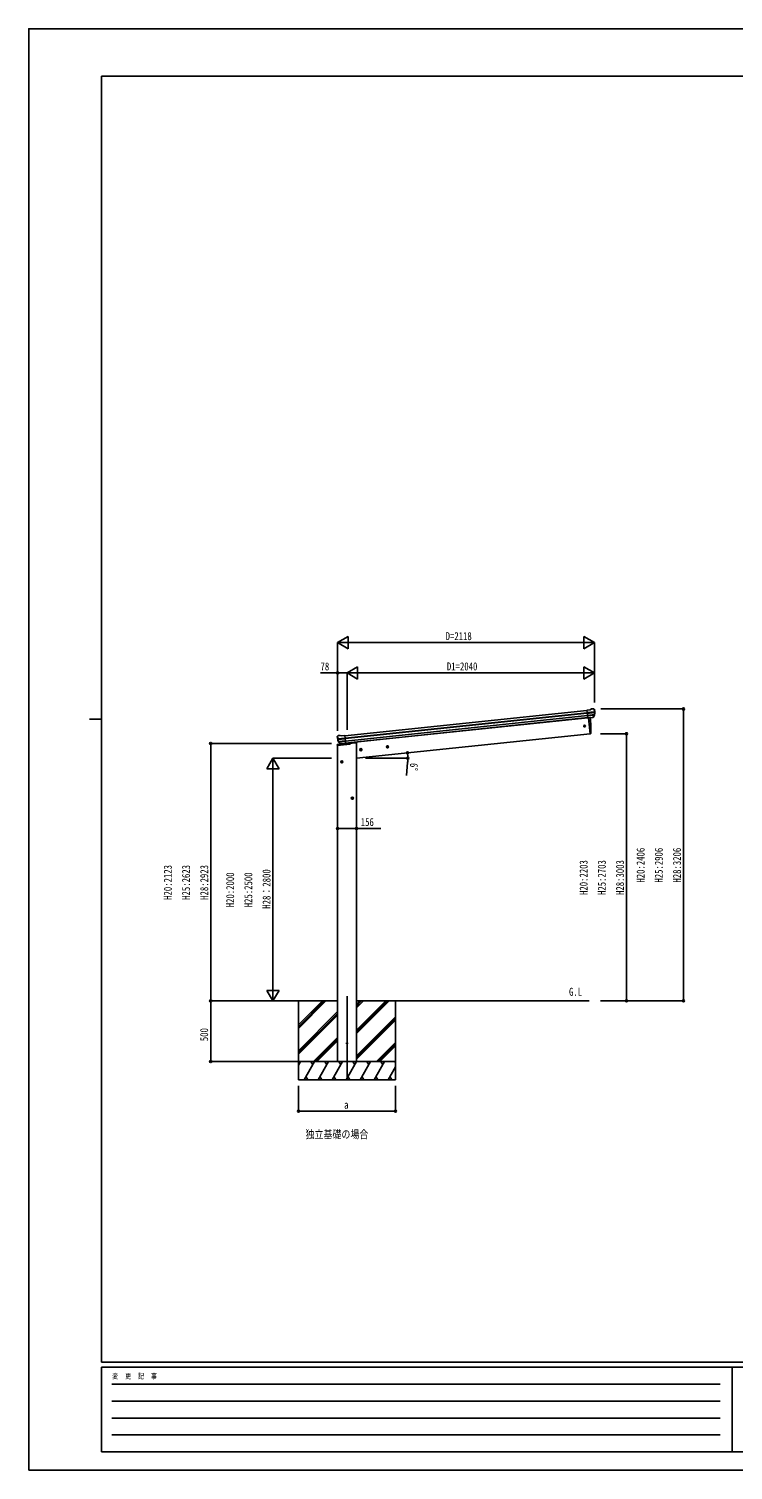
# Model space of a CAD drawing. Units: millimetres, scale not verified. Extents: x -8410 to 8410, y -5940 to 5940.
# Drawn here: x -8410 to -2602, y -5940 to 5940 of the extents above; entities that cross this region are included whole.
import ezdxf
from ezdxf.enums import TextEntityAlignment as Align

# ---------------------------------------------------------------- set-up
doc = ezdxf.new("R2010")
doc.units = ezdxf.units.MM
doc.header["$LTSCALE"] = 30
for name, color, linetype in [('0-2_USER1', 3, 'Continuous'), ('0-3_YKK_12', 2, 'Continuous'), ('0-4_YKK_13', 4, 'Continuous'), ('0-5_YKK_A1', 4, 'Continuous'), ('0-6_YKK_D', 6, 'Continuous'), ('0-7_YKK_ZWAK', 7, 'Continuous')]:
    doc.layers.add(name, color=color, linetype=linetype)
doc.styles.add('ＭＳ ゴシック', font='')
doc.styles.get('ＭＳ ゴシック').set_extended_font_data('MS Gothic')

msp = doc.modelspace()

# ---------------------------------------------------------------- linework, layer by layer
at = {"layer": '0-3_YKK_12'}
msp.add_line((-5786.44, -2034.08), (-5786.44, -2727.4), dxfattribs=at)
at = {"layer": '0-4_YKK_13'}
for p, q in [((-3781.63, 327.22), (-3808.15, 324.44)), ((-3801.37, 259.88), (-3808.15, 324.44)), ((-3805.99, 303.91), (-3746.25, 310.19)), ((-3745.77, 304.32), (-3805.38, 298.05)), ((-3746.61, 287.56), (-3803.65, 281.57)), ((-3748, 282.9), (-3803.18, 277.1)), ((-3758.01, 264.67), (-3801.39, 260.11)), ((-3801.37, 259.88), (-3791.42, 260.93)), ((-3794.8, 260.57), (-3781.09, 130.2)), ((-3791.42, 260.93), (-3791.15, 260.87)), ((-3791.15, 260.87), (-3765.82, 263.53)), ((-3765.82, 263.53), (-3765.56, 263.65)), ((-3765.56, 263.65), (-3757.87, 264.46)), ((-3756.56, 266.32), (-3747.11, 284.62)), ((-3755.51, 265.9), (-3745.39, 284.15)), ((-3755.31, 336.02), (-3755.32, 336.02)), ((-3751.65, 334.94), (-3751.65, 334.94)), ((-3751.65, 334.94), (-3747.33, 331.44)), ((-3747.33, 331.44), (-3746.47, 330.74)), ((-3745.08, 327.04), (-3745.39, 328.89)), ((-3781.09, 130.2), (-3779.04, 130.49)), ((-5866.61, 32.17), (-5865.37, 41.58)), ((-5865.6, 32.27), (-5866.61, 32.17)), ((-5866.47, 104.08), (-5866.55, 105.95)), ((-5865.19, 108.84), (-5865.88, 107.98)), ((-5865.6, 32.27), (-5764.09, 42.94)), ((-5864.39, 41.52), (-5865.6, 32.27)), ((-5865.6, 32.27), (-5864.39, 41.52)), ((-5861.69, 113.16), (-5865.19, 108.84)), ((-5863.87, 41.51), (-5865.08, 32.33)), ((-5864.39, 41.52), (-5864.48, 42.45)), ((-5864.48, 42.45), (-5864.39, 41.52)), ((-5759.61, 52.53), (-5864.39, 41.52)), ((-5864.39, 41.52), (-5759.61, 52.53)), ((-5759.61, 52.46), (-5863.87, 41.51)), ((-5862.94, 41.1), (-5862.99, 41.6)), ((-5759.61, 51.96), (-5862.94, 41.1)), ((-5802.08, 94.11), (-5861.82, 87.83)), ((-5861.69, 113.16), (-5861.69, 113.16)), ((-5861.07, 81.99), (-5801.46, 88.26)), ((-5858.33, 114.99), (-5858.33, 114.99)), ((-5843.56, 46.43), (-5857.25, 62.19)), ((-5856.76, 65.78), (-5799.73, 71.77)), ((-5842.62, 47.07), (-5855.66, 63.01)), ((-5854.44, 61.51), (-5799.26, 67.31)), ((-5833.25, 46.32), (-5840.95, 45.52)), ((-5840.85, 45.75), (-5797.48, 50.31)), ((-5832.98, 46.26), (-5833.25, 46.32)), ((-5807.65, 48.92), (-5832.98, 46.26)), ((-5830.76, 111.85), (-5804.24, 114.64)), ((-5807.4, 49.04), (-5807.65, 48.92)), ((-5797.45, 50.09), (-5807.4, 49.04)), ((-5797.45, 50.09), (-5804.24, 114.64)), ((-5794.61, 49.79), (-5794.61, 48.28)), ((-5759.61, 47.92), (-5759.61, 52.53))]:
    msp.add_line(p, q, dxfattribs=at)
for points in [[(-3781.63, 327.22), (-3770.03, 334.19), (-3770.03, 334.19)], [(-3768.8, 334.61), (-3768.8, 334.61), (-3755.32, 336.02)], [(-5864.48, 42.45), (-5759.61, 53.47), (-5759.61, 52.53)], [(-5844.84, 116.4), (-5844.84, 116.4), (-5858.33, 114.99)], [(-5830.76, 111.85), (-5843.55, 116.26), (-5843.55, 116.26)]]:
    msp.add_lwpolyline(points, dxfattribs=at)
for centre, radius in [((-3827.89, 192.75), 6.5), ((-5786.19, -2422.31), 5)]:
    msp.add_circle(centre, radius, dxfattribs=at)
for centre, radius, start, end in [((-4675.7, 170.41), 900, 357.63919, 5.84085), ((-3768.48, 331.62), 3, 96.02369, 120.97631), ((-3758.13, 267.35), 2.99, 285.2717, 331.00739), ((-3754.79, 331.05), 5, 51.04426, 95.95574), ((-3938.63, 305.39), 192.44, 1.4271, 6.57578), ((-3749.78, 286), 3, 332.69111, 354.20009), ((-3945.97, 305.93), 200.2, 354.20009, 359.53883), ((-3700.98, 312.3), 45.32, 182.67122, 185.64518), ((-3745.59, 302.98), 1.35, 95.1605, 97.91927), ((-3742.98, 304.54), 2.74, 179.02151, 184.43412), ((-3748.01, 285.61), 3, 331, 354.13916), ((-3945.97, 305.93), 202, 354.13916, 6), ((-3779.46, 133.46), 3, 278, 357.63919), ((-5665.58, 125.19), 202, 186, 197.86084), ((-5864.38, 41.45), 1, 96, 172.5), ((-5865.1, 37.93), 3.66, 78.7113, 94.17753), ((-5865.1, 37.93), 3.66, 78.7113, 94.17753), ((-5672.65, 123.14), 192.44, 185.42422, 190.5729), ((-5906.54, 80.48), 45.32, 6.35482, 9.32878), ((-5857.8, 110.01), 5, 96.04426, 140.95574), ((-5863.84, 81.63), 2.74, 7.56588, 12.97849), ((-5860.97, 80.64), 1.35, 94.08073, 96.8395), ((-5665.58, 125.19), 200.2, 192.46117, 197.79991), ((-5854.99, 64.16), 3, 197.86084, 221), ((-5853.34, 64.91), 3, 197.79991, 219.30889), ((-5844.53, 113.42), 3, 71.02369, 95.97631), ((-5841.3, 48.4), 2.99, 220.99261, 266.7283), ((-5764.61, 47.92), 5, 276, 0)]:
    msp.add_arc(centre, radius, start, end, dxfattribs=at)
for centre, major_axis, ratio, start_param, end_param in [((-3758.33, 267.65), (-0.11, 3), 0.642905, 3.24593831, 4.20392797), ((-3758.19, 267.44), (1.66, -2.51), 0.997631, 5.80419048, 5.89294842), ((-3758.26, 267.55), (3.53, -2.11), 0.650902, 5.25614477, 5.32895537), ((-3755.89, 267.9), (1.08, 3.13), 0.040856, 2.11350352, 2.14162489), ((-3747.34, 327.44), (-0.87, 5.91), 0.020485, 0.67143203, 1.56913061), ((-3752.73, 331.96), (5.88, -1.31), 0.24881, 0.46058498, 0.46410383), ((-3748.35, 328.41), (-2.34, 1.9), 0.995767, 3.98597162, 4.71238898), ((-3943.66, 283.98), (-20.92, 199.05), 0.994373, 4.71137894, 4.7277536), ((-5863.55, 106.09), (1.9, 2.34), 0.995767, 1.57079633, 2.29721369), ((-5860.01, 110.47), (-5.48, -2.51), 0.24881, 5.81908147, 5.82260033), ((-5864.34, 104.93), (-0.38, 5.97), 0.020485, 4.7140547, 5.61175327), ((-5663.27, 103.24), (-20.92, 199.05), 0.994373, 1.55543171, 1.57180637), ((-5843.6, 48.48), (-1.71, 2.84), 0.040856, 4.14156042, 4.16968179), ((-5841.16, 48.73), (-0.51, 2.96), 0.642905, 2.07925734, 3.03724699), ((-5841.21, 48.63), (-3.02, -2.79), 0.650902, 0.95422993, 1.02704053), ((-5841.25, 48.51), (-1.1, -2.8), 0.997631, 0.39023689, 0.47899483)]:
    msp.add_ellipse(centre, major_axis=major_axis, ratio=ratio, start_param=start_param, end_param=end_param, dxfattribs=at)
at = {"layer": '0-5_YKK_A1'}
for p, q in [((-5804.03, 112.65), (-3807.94, 322.45)), ((-5802.04, 93.75), (-3805.96, 303.55)), ((-5801.61, 89.58), (-3805.52, 299.37)), ((-5799.51, 69.72), (-3803.43, 279.51)), ((-3801.67, 262.78), (-5797.76, 52.98)), ((-3801.57, 261.78), (-5726.86, 59.43)), ((-3794.8, 260.57), (-3781.09, 130.2)), ((-3781.09, 130.2), (-5708.44, -72.37)), ((-5863.94, -2572.37), (-5863.94, 32.45)), ((-5726.86, 59.43), (-5726.25, 53.63)), ((-5708.44, -2572.31), (-5708.44, 53.63)), ((-5673, 6.27), (-5679.08, 1.86)), ((-5679.08, 1.86), (-5678.29, -5.61)), ((-5671.17, -11.14), (-5673.26, 8.75)), ((-5666.15, 3.22), (-5673, 6.27)), ((-5443.48, 22.85), (-5463.37, 20.76)), ((-5454.21, 29.26), (-5460.28, 24.85)), ((-5460.28, 24.85), (-5459.5, 17.39)), ((-5459.5, 17.39), (-5452.64, 14.34)), ((-5452.38, 11.86), (-5454.47, 31.75)), ((-5447.35, 26.21), (-5454.21, 29.26)), ((-5819.44, -101.92), (-5839.44, -101.92)), ((-5829.44, -94.42), (-5835.94, -98.17)), ((-5835.94, -98.17), (-5835.94, -105.68)), ((-5835.94, -105.68), (-5829.44, -109.43)), ((-5829.44, -111.92), (-5829.44, -91.92)), ((-5822.94, -98.17), (-5829.44, -94.42)), ((-5662.27, -0.15), (-5682.16, -2.24)), ((-5678.29, -5.61), (-5671.43, -8.66)), ((-5732.44, -401.92), (-5752.44, -401.92)), ((-5742.44, -394.42), (-5748.94, -398.17)), ((-5748.94, -398.17), (-5748.94, -405.68)), ((-5748.94, -405.68), (-5742.44, -409.43)), ((-5742.44, -411.92), (-5742.44, -391.92)), ((-5735.94, -398.17), (-5742.44, -394.42)), ((-6315.07, -2072.37), (-5863.94, -2072.37)), ((-6186.44, -2072.37), (-6186.44, -2722.37)), ((-6186.44, -2299), (-5959.8, -2072.37)), ((-6186.44, -2284.86), (-5973.95, -2072.37)), ((-6186.44, -2270.72), (-5988.09, -2072.37)), ((-5708.44, -2072.37), (-3789.49, -2072.37)), ((-5708.44, -2341.5), (-5439.3, -2072.37)), ((-5708.44, -2327.36), (-5453.45, -2072.37)), ((-5708.44, -2313.22), (-5467.59, -2072.37)), ((-5708.44, -2129.31), (-5651.49, -2072.37)), ((-5708.44, -2115.17), (-5665.64, -2072.37)), ((-5708.44, -2101.03), (-5679.78, -2072.37)), ((-5386.44, -2072.43), (-5386.44, -2722.37)), ((-6186.44, -2482.85), (-5864.44, -2160.85)), ((-6186.44, -2496.99), (-5864.44, -2174.99)), ((-6186.44, -2511.13), (-5864.44, -2189.13)), ((-5708.44, -2525.35), (-5386.44, -2203.35)), ((-5708.44, -2539.49), (-5386.44, -2217.49)), ((-5708.44, -2553.63), (-5386.44, -2231.63)), ((-6063.83, -2572.37), (-5864.44, -2372.98)), ((-6049.68, -2572.37), (-5864.44, -2387.12)), ((-6035.54, -2572.37), (-5864.44, -2401.27)), ((-5543.33, -2572.37), (-5386.44, -2415.48)), ((-5529.18, -2572.37), (-5386.44, -2429.62)), ((-5515.04, -2572.37), (-5386.44, -2443.77)), ((-5386.44, -2572.37), (-6186.44, -2572.37)), ((-6186.44, -2601.31), (-6169.73, -2572.37)), ((-6184.73, -2598.35), (-6186.44, -2595.39)), ((-6140.86, -2722.37), (-6054.26, -2572.37)), ((-6069.26, -2598.35), (-6084.26, -2572.37)), ((-6025.39, -2722.37), (-5938.79, -2572.37)), ((-5953.79, -2598.35), (-5968.79, -2572.37)), ((-5909.92, -2722.37), (-5823.32, -2572.37)), ((-5838.32, -2598.35), (-5853.32, -2572.37)), ((-5794.45, -2722.37), (-5707.85, -2572.37)), ((-5722.85, -2598.35), (-5737.85, -2572.37)), ((-5678.98, -2722.37), (-5592.38, -2572.37)), ((-5607.38, -2598.35), (-5622.38, -2572.37)), ((-5563.51, -2722.37), (-5476.91, -2572.37)), ((-5491.91, -2598.35), (-5506.91, -2572.37)), ((-5386.44, -2581.04), (-5391.44, -2572.37)), ((-6186.44, -2722.37), (-5386.44, -2722.37)), ((-6125.86, -2696.39), (-6110.86, -2722.37)), ((-6010.39, -2696.39), (-5995.39, -2722.37)), ((-5894.92, -2696.39), (-5879.92, -2722.37)), ((-5779.45, -2696.39), (-5764.45, -2722.37)), ((-5663.98, -2696.39), (-5648.98, -2722.37)), ((-5548.51, -2696.39), (-5533.51, -2722.37)), ((-5448.04, -2722.37), (-5386.44, -2615.67)), ((-5433.04, -2696.39), (-5418.04, -2722.37))]:
    msp.add_line(p, q, dxfattribs=at)
for points in [[(-5708.44, 53.63), (-5728.44, 53.63), (-5759.61, 50.35)], [(-5671.43, -8.66), (-5665.36, -4.25), (-5666.15, 3.22)], [(-5452.64, 14.34), (-5446.57, 18.75), (-5447.35, 26.21)], [(-5829.44, -109.43), (-5822.94, -105.68), (-5822.94, -98.17)], [(-5742.44, -409.43), (-5735.94, -405.68), (-5735.94, -398.17)]]:
    msp.add_lwpolyline(points, dxfattribs=at)
for centre, radius in [((-5672.22, -1.2), 8.5), ((-5672.22, -1.2), 7.7), ((-5672.22, -1.2), 6.5), ((-5453.42, 21.8), 8.5), ((-5453.42, 21.8), 7.7), ((-5453.42, 21.8), 6.5), ((-5829.44, -101.92), 8.5), ((-5829.44, -101.92), 7.7), ((-5829.44, -101.92), 6.5), ((-5742.44, -401.92), 8.5), ((-5742.44, -401.92), 7.7), ((-5742.44, -401.92), 6.5)]:
    msp.add_circle(centre, radius, dxfattribs=at)
at = {"layer": '0-6_YKK_D'}
for p, q in [((-5864.44, 881.03), (-5777.83, 931.03)), ((-5864.44, 163.61), (-5864.44, 882.03)), ((-5864.44, 881.03), (-5777.83, 831.03)), ((-5864.44, 881.03), (-5691.23, 881.03)), ((-5777.83, 831.03), (-5777.83, 931.03)), ((-5764.44, 881.03), (-3846.05, 881.03)), ((-3746.05, 881.03), (-3919.26, 881.03)), ((-3746.05, 881.03), (-3832.65, 931.03)), ((-3832.65, 931.03), (-3832.65, 831.03)), ((-3746.05, 881.03), (-3832.65, 831.03)), ((-3746.05, 386.35), (-3746.05, 882.03)), ((-5863.94, 153.61), (-5863.94, 632.03)), ((-5786.19, 631.03), (-5699.58, 681.03)), ((-5786.19, 161.78), (-5786.19, 632.03)), ((-5786.19, 161.78), (-5786.19, 632.03)), ((-5786.19, 631.03), (-5699.58, 581.03)), ((-5786.19, 631.03), (-5612.98, 631.03)), ((-5699.58, 581.03), (-5699.58, 681.03)), ((-5686.19, 631.03), (-3846.05, 631.03)), ((-3746.05, 631.03), (-3919.26, 631.03)), ((-3746.05, 631.03), (-3832.65, 681.03)), ((-3832.65, 681.03), (-3832.65, 581.03)), ((-3746.05, 631.03), (-3832.65, 581.03)), ((-3746.05, 387.35), (-3746.05, 632.03)), ((-3694.22, 334.04), (-3010.89, 334.04)), ((-3011.89, -2072.37), (-3011.89, 334.04)), ((-3695.22, 130.2), (-3481.36, 130.2)), ((-3482.36, 130.2), (-3482.36, -2072.37)), ((-5914.44, 50.13), (-6911.62, 50.13)), ((-6910.62, 50.13), (-6910.62, -2072.37)), ((-6396.88, -72.37), (-6446.88, -158.97)), ((-5914.44, -72.37), (-6397.88, -72.37)), ((-6396.88, -72.37), (-6346.88, -158.97)), ((-6396.88, -72.37), (-6396.88, -245.58)), ((-5634.07, -72.37), (-5284.52, -72.37)), ((-5286.89, -106.34), (-5295.58, -214.26)), ((-6446.88, -158.97), (-6346.88, -158.97)), ((-6396.88, -172.37), (-6396.88, -1972.37)), ((-6396.88, -2072.37), (-6396.88, -1899.17)), ((-6396.88, -2072.37), (-6446.88, -1985.77)), ((-6346.88, -1985.77), (-6446.88, -1985.77)), ((-6396.88, -2072.37), (-6346.88, -1985.77)), ((-6316.07, -2072.37), (-6911.62, -2072.37)), ((-6316.07, -2072.37), (-6911.62, -2072.37)), ((-6910.62, -2072.37), (-6910.62, -2572.37)), ((-6316.07, -2072.37), (-6397.88, -2072.37)), ((-3695.22, -2072.37), (-3481.36, -2072.37)), ((-3695.22, -2072.37), (-3010.89, -2072.37)), ((-6187.44, -2572.37), (-6911.62, -2572.37)), ((-6186.44, -2773.31), (-6186.44, -2982.62)), ((-5386.44, -2773.31), (-5386.44, -2982.62)), ((-6186.44, -2981.62), (-5386.44, -2981.62))]:
    msp.add_line(p, q, dxfattribs=at)
for points in [[(-5786.19, 631.03), (-5863.94, 631.03), (-6006.2, 631.03)], [(-5863.94, -651.92), (-5708.44, -651.92), (-5508.57, -651.92)]]:
    msp.add_lwpolyline(points, dxfattribs=at)
for centre in [(-5863.94, 631.03), (-3011.89, 334.04), (-3482.36, 130.2), (-6910.62, 50.13), (-5287.84, -28.16), (-5285.52, -72.37), (-5863.94, -651.92), (-5708.44, -651.92), (-6910.62, -2072.37), (-6910.62, -2072.37), (-3482.36, -2072.37), (-3011.89, -2072.37), (-6910.62, -2572.37), (-6186.44, -2981.62), (-5386.44, -2981.62)]:
    msp.add_circle(centre, 8.5, dxfattribs=at)
for start, end in [(0, 6), (355.39249, 0)]:
    msp.add_arc((-5708.44, -72.37), 422.91, start, end, dxfattribs=at)
at = {"layer": '0-7_YKK_ZWAK'}
for p, q in [((7790.04, 5550), (-7809.96, 5550)), ((-7809.96, -5050), (-7809.96, 5550)), ((-7909.96, 250), (-7809.96, 250)), ((7790.04, -5050), (-7809.96, -5050)), ((-2609.96, -5090), (-7809.96, -5090)), ((-7809.96, -5790), (-7809.96, -5090)), ((-2609.96, -5090), (-2609.96, -5790)), ((-9.96, -5090), (-2609.96, -5090)), ((-7724.96, -5230), (-2709.96, -5230)), ((-7724.96, -5370), (-2709.96, -5370)), ((-7724.96, -5510), (-2709.96, -5510)), ((-7724.96, -5650), (-2709.96, -5650)), ((-7809.96, -5790), (-2609.96, -5790)), ((-2609.96, -5790), (-9.96, -5790))]:
    msp.add_line(p, q, dxfattribs=at)
msp.add_lwpolyline([(-8410, -5940), (8410, -5940), (8410, 5940), (-8410, 5940)], close=True, dxfattribs=at)

# ---------------------------------------------------------------- texts
at = {"layer": '0-2_USER1', "style": 'ＭＳ ゴシック', "width": 0.8}
for s, p in [('G.L', (-3956, -2049.9)), ('独立基礎の場合', (-6128, -3224.46))]:
    msp.add_text(s, height=65.98, dxfattribs=at).set_placement(p, align=Align.BOTTOM_LEFT)
at = {"layer": '0-6_YKK_D', "style": 'ＭＳ ゴシック', "width": 0.8}
for s, p in [('D=2118', (-4973.24, 881.83)), ('78', (-6004.87, 632.36)), ('D1=2040', (-4962.92, 632.36)), ('156', (-5673.1, -650.59)), ('a', (-5810.44, -2980.82))]:
    msp.add_text(s, height=65.98, dxfattribs=at).set_placement(p, align=Align.BOTTOM_LEFT)
for s, rotation, p in [('6°', 265.392, (-5285.67, -107.78)), ('H20:2406', 90, (-3313.23, -1097.16)), ('H25:2906', 90, (-3163.23, -1097.16)), ('H28:3206', 90, (-3013.23, -1097.16)), ('H20:2203', 90, (-3783.16, -1199.09)), ('H25:2703', 90, (-3633.16, -1199.09)), ('H28:3003', 90, (-3483.16, -1199.09)), ('H20:2123', 90, (-7211.42, -1239.12)), ('H25:2623', 90, (-7061.42, -1239.12)), ('H28:2923', 90, (-6911.42, -1239.12)), ('H20:2000', 90, (-6697.68, -1300.37)), ('H25:2500', 90, (-6547.68, -1300.37)), ('H28：2800', 90, (-6397.68, -1312.37)), ('500', 90, (-6911.95, -2403.97))]:
    msp.add_text(s, height=65.98, rotation=rotation, dxfattribs=at).set_placement(p, align=Align.BOTTOM_LEFT)
at = {"layer": '0-7_YKK_ZWAK', "style": 'ＭＳ ゴシック', "width": 0.8}
msp.add_text('変  更  記  事', height=43.99, dxfattribs=at).set_placement((-7722.62, -5200), align=Align.BOTTOM_LEFT)

doc.saveas('drawing.dxf')
